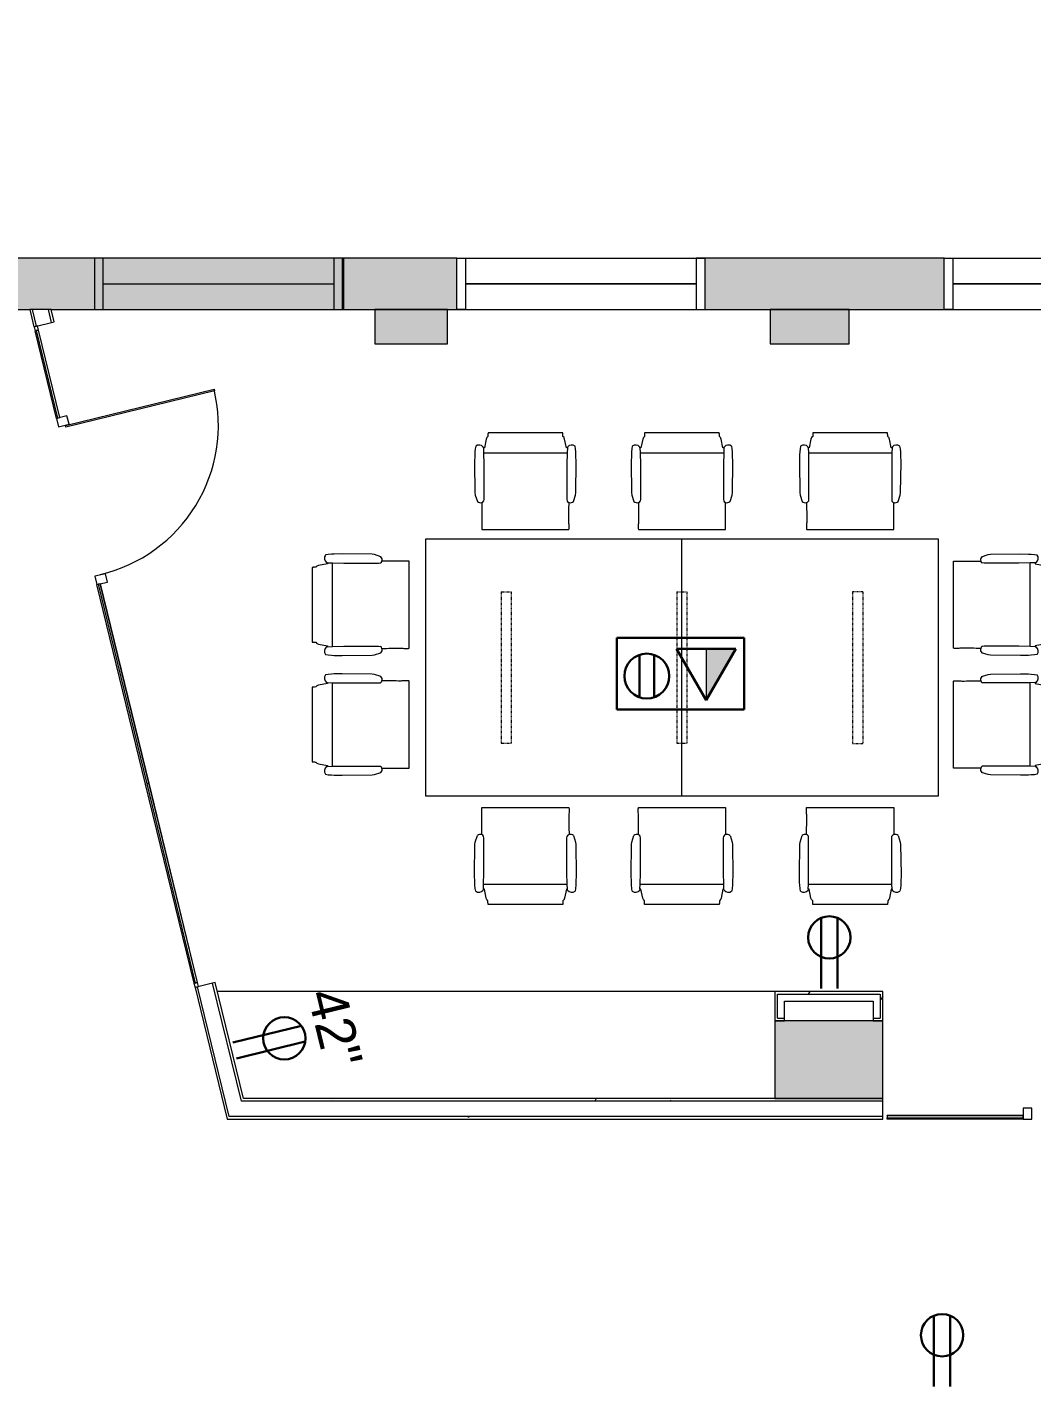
# Model space of a CAD drawing. Header units: inches. Extents: x 0 to 1536, y 72 to 1354.
# Drawn here: x 641.5 to 876.4, y 452.4 to 770.5 of the extents above; entities that cross this region are included whole.
import ezdxf

# ---------------------------------------------------------------- set-up
doc = ezdxf.new("R2010")
doc.units = ezdxf.units.IN
doc.header["$MEASUREMENT"] = 0
doc.linetypes.add('Dash', pattern=[0.25, 0.125, -0.125])
for name, color, linetype, lineweight in [('1600 K ST 6th Floor-Clean-REVISED_dwg', 8, 'Continuous', 9), ('A-ANNO-NOTE', 131, 'Continuous', 9), ('A-COLS', 52, 'Continuous', 13), ('A-DETL', 90, 'Continuous', 9), ('A-DETL-GENF', 92, 'Continuous', 9), ('A-DOOR', 31, 'Continuous', 13), ('A-GLAZ-CURT', 52, 'Continuous', 9), ('A-GLAZ-CWMG', 51, 'Continuous', 9), ('A-Glaz-Exst', 7, 'Continuous', 9), ('A-WALL', 113, 'Continuous', 13), ('A-WALL-PATT', 111, 'Continuous', 13), ('I-FURN', 30, 'Continuous', 9), ('I-FURN-HDLN', 30, 'Dash', 9), ('I-WALL', 2, 'Continuous', 13), ('Q-CASE', 31, 'Continuous', 9)]:
    doc.layers.add(name, color=color, linetype=linetype, lineweight=lineweight)
doc.styles.add('Swis721 Lt BT_2', font='swissl.ttf', dxfattribs={"height": 9})
pattern_1 = [(0, (0, 0), (30.72, 7.68), [1.267, -21.773, 1.267, -21.773, -122.88]), (0, (0, 0), (30.72, 7.68), [-46.08, 1.267, -44.813, 1.267, -21.773, -53.76]), (0, (0, 0), (30.72, 7.68), [-115.2, 1.267, -14.093, 1.267, -37.133]), (120, (11.52, 3.84), (-22.011075, 22.7643), [1.267, -21.773, 1.267, -21.773, -122.88]), (120, (11.52, 3.84), (-22.011075, 22.7643), [-46.08, 1.267, -44.813, 1.267, -21.773, -53.76]), (120, (11.52, 3.84), (-22.011075, 22.7643), [-115.2, 1.267, -14.093, 1.267, -37.133]), (240, (15.36, 19.2), (-8.708925, -30.4443), [1.267, -21.773, 1.267, -21.773, -122.88]), (240, (15.36, 19.2), (-8.708925, -30.4443), [-46.08, 1.267, -44.813, 1.267, -21.773, -53.76]), (240, (15.36, 19.2), (-8.708925, -30.4443), [-115.2, 1.267, -14.093, 1.267, -37.133])]

# ---------------------------------------------------------------- blocks, each defined once
blk = doc.blocks.new('System Panel - Glazed-7517048-Level XX  POWER _ SIGNAL')
at = {"layer": 'A-GLAZ-CURT', "lineweight": 13}
for p, q in [((10.53, 0.37), (-10.53, 0.37)), ((-10.53, 0.37), (-10.53, -0.13)), ((10.53, -0.13), (10.53, 0.37)), ((-10.53, -0.13), (10.53, -0.13))]:
    blk.add_line(p, q, dxfattribs=at)
blk = doc.blocks.new('System Panel - Glazed-7455546-Level XX  POWER _ SIGNAL')
at = {"layer": 'A-GLAZ-CURT', "lineweight": 13}
for p, q in [((15.90625, 0.375), (-15.90625, 0.375)), ((-15.90625, 0.375), (-15.90625, -0.125)), ((15.90625, -0.125), (15.90625, 0.375)), ((-15.90625, -0.125), (15.90625, -0.125))]:
    blk.add_line(p, q, dxfattribs=at)
blk = doc.blocks.new('existing columns - existing columns-7228682-Level XX  POWER _ SIGNAL')
at = {"layer": 'A-COLS', "lineweight": 9}
h = blk.add_hatch(color=7, dxfattribs=at)
h.paths.add_polyline_path([(384.5, 264.85), (384.5, 284.85), (359.5, 284.85), (359.5, 264.85), (378.37, 264.85)], flags=0)
h.paths.add_polyline_path([(1273.33, 265.1), (1296.58, 265.1), (1296.58, 284.6), (1273.33, 284.6), (1273.33, 266.87)], flags=0)
h.paths.add_polyline_path([(614.75, 265.1), (614.75, 284.6), (585.25, 284.6), (585.25, 265.1)], flags=0)
h.paths.add_polyline_path([(140.33, 265.35), (162.62, 265.35), (162.62, 284.85), (125.37, 284.85), (125.37, 265.35)], flags=0)
h.paths.add_polyline_path([(1043.14, 265.6), (1070.77, 265.6), (1070.77, 284.1), (1043.14, 284.1), (1043.14, 266.87)], flags=0)
h.paths.add_polyline_path([(816.33, 265.6), (841.58, 265.6), (841.58, 284.1), (816.33, 284.1), (816.33, 266.87)], flags=0)
h.paths.add_polyline_path([(1297.94, 517.56), (1297.94, 540.06), (1274.69, 540.06), (1274.69, 517.56)], flags=0)
h.paths.add_polyline_path([(1049.47, 518.87), (1070.77, 518.87), (1070.77, 538.75), (1043.14, 538.75), (1043.14, 518.87), (1049.23, 518.87)], flags=0)
h.paths.add_polyline_path([(615, 520.1), (615, 539.97), (585, 539.97), (585, 520.1)], flags=0)
h.paths.add_polyline_path([(841.58, 520.1), (841.58, 538.22), (816.33, 538.22), (816.33, 520.1), (832.82, 520.1)], flags=0)
h.paths.add_polyline_path([(396.25, 522.37), (396.25, 540.6), (365.37, 540.6), (365.37, 522.37)], flags=0)
h.paths.add_polyline_path([(395, 759.02), (395, 770.52), (369, 770.52), (369, 759.02)], flags=0)
at = {"layer": 'A-COLS', "color": 8, "lineweight": 20}
for p, q in [((841.58, 538.22), (816.33, 538.22)), ((816.33, 538.22), (816.33, 520.1)), ((841.58, 520.1), (841.58, 538.22)), ((816.33, 520.1), (841.58, 520.1))]:
    blk.add_line(p, q, dxfattribs=at)
blk = doc.blocks.new('perimeter columns - perimeter columns-7228800-Level XX  POWER _ SIGNAL')
at = {"layer": 'A-COLS', "lineweight": 9}
h = blk.add_hatch(color=7, dxfattribs=at)
h.paths.add_polyline_path([(12, 84), (59, 84), (59, 94), (12, 94)], flags=0)
h.paths.add_polyline_path([(115, 84), (173, 84), (173, 94), (115, 94)], flags=0)
h.paths.add_polyline_path([(229, 84), (287, 84), (287, 94), (229, 94)], flags=0)
h.paths.add_polyline_path([(401, 84), (401, 94), (343, 94), (343, 84)], flags=0)
h.paths.add_polyline_path([(457, 84), (515, 84), (515, 94), (457, 94)], flags=0)
h.paths.add_polyline_path([(1184.95, 84), (1184.95, 94), (1159.95, 94), (1159.95, 84), (1179.07, 84)], flags=0)
h.paths.add_polyline_path([(1056.95, 84), (1079.95, 84), (1079.95, 94), (1056.95, 94)], flags=0)
h.paths.add_polyline_path([(1305.95, 84), (1305.95, 94), (1287.95, 94), (1287.95, 84), (1303.33, 84)], flags=0)
h.paths.add_polyline_path([(571, 84), (629, 84), (629, 94), (571, 94)], flags=0)
h.paths.add_polyline_path([(1390.51, 84), (1421.51, 84), (1426.24, 85.3), (1422.09, 94), (1390.51, 94)], flags=0)
h.paths.add_polyline_path([(953.33, 84), (953.95, 84), (953.95, 94), (931.95, 94), (931.95, 84), (941.03, 84)], flags=0)
h.paths.add_polyline_path([(685, 84), (743.95, 84), (743.95, 94), (685, 94), (685, 90.18)], flags=0)
h.paths.add_polyline_path([(838.95, 84), (838.95, 94), (819.95, 94), (819.95, 84), (832.82, 84)], flags=0)
h.paths.add_polyline_path([(1523.01, 178.61), (1524.2, 182.34), (1524.2, 206.47), (1515.95, 206.47), (1515.95, 182.29), (1519.44, 180.47)], flags=0)
h.paths.add_polyline_path([(1515.95, 318.22), (1524.2, 318.22), (1524.2, 348.22), (1515.95, 348.22), (1515.95, 345.4)], flags=0)
h.paths.add_polyline_path([(1524.2, 436.04), (1524.2, 456.04), (1515.95, 456.04), (1515.95, 436.04)], flags=0)
h.paths.add_polyline_path([(1524.2, 551.04), (1524.2, 569.54), (1515.95, 569.54), (1515.95, 551.04)], flags=0)
h.paths.add_polyline_path([(1524.2, 680.5), (1524.2, 704.5), (1515.95, 704.5), (1515.95, 680.5)], flags=0)
h.paths.add_polyline_path([(562.49, 696.5), (574.9, 696.5), (574.9, 704.5), (560.9, 704.5), (560.9, 769.75), (547.9, 769.75), (547.9, 696.5), (560.9, 696.5)], flags=0)
h.paths.add_polyline_path([(1287.27, 696.5), (1301.45, 696.5), (1301.45, 704.5), (1270.45, 704.5), (1270.45, 696.5), (1274.69, 696.5)], flags=0)
h.paths.add_polyline_path([(932.2, 696.5), (952.2, 696.5), (952.2, 704.5), (932.2, 704.5), (932.2, 698.78)], flags=0)
h.paths.add_polyline_path([(832.82, 696.5), (833.7, 696.5), (833.7, 704.5), (815.2, 704.5), (815.2, 696.5), (823.75, 696.5)], flags=0)
h.paths.add_polyline_path([(1410.45, 696.5), (1410.45, 704.5), (1385.45, 704.5), (1385.45, 696.5), (1410.4, 696.5)], flags=0)
h.paths.add_polyline_path([(739.8, 696.5), (739.8, 704.5), (722.81, 704.5), (722.81, 696.5)], flags=0)
h.paths.add_polyline_path([(1182.95, 696.5), (1182.95, 704.5), (1159.7, 704.5), (1159.7, 696.5), (1179.83, 696.5)], flags=0)
h.paths.add_polyline_path([(1075.7, 696.5), (1075.7, 704.5), (1049.7, 704.5), (1049.7, 696.5)], flags=0)
at = {"layer": 'A-COLS', "color": 8, "lineweight": 20}
for p, q in [((739.8, 704.5), (722.81, 704.5)), ((722.81, 704.5), (722.81, 696.5)), ((739.8, 696.5), (739.8, 704.5)), ((833.7, 704.5), (815.2, 704.5)), ((815.2, 704.5), (815.2, 696.5)), ((833.7, 696.5), (833.7, 704.5)), ((722.81, 696.5), (739.8, 696.5)), ((815.2, 696.5), (833.7, 696.5))]:
    blk.add_line(p, q, dxfattribs=at)
blk = doc.blocks.new('System Panel - Glazed-7517087-Level XX  POWER _ SIGNAL')
at = {"layer": 'A-GLAZ-CURT', "lineweight": 13}
for p, q in [((23.99, 0.37), (-23.99, 0.37)), ((-23.99, 0.37), (-23.99, -0.13)), ((23.99, -0.13), (23.99, 0.37)), ((-23.99, -0.13), (23.99, -0.13))]:
    blk.add_line(p, q, dxfattribs=at)
blk = doc.blocks.new('Rectangular Mullion - 1 1_8_ x 7_8_ rectangular-7453538-Level XX  POWER _ SIGNAL')
at = {"layer": 'A-GLAZ-CWMG', "lineweight": 20}
for p, q in [((0, 0.4375), (-1, 0.4375)), ((-1, 0.4375), (-1, -0.4375)), ((0, -0.4375), (0, 0.4375)), ((-1, -0.4375), (0, -0.4375))]:
    blk.add_line(p, q, dxfattribs=at)
blk = doc.blocks.new('Rectangular Mullion - 1 1_8_ x 7_8_ rectangular-7357600-Level XX  POWER _ SIGNAL')
at = {"layer": 'A-GLAZ-CWMG', "lineweight": 20}
for p, q in [((-1, 0.4375), (0, 0.4375)), ((-1, -0.4375), (-1, 0.4375)), ((0, 0.4375), (0, -0.4375)), ((0, -0.4375), (-1, -0.4375))]:
    blk.add_line(p, q, dxfattribs=at)
blk = doc.blocks.new('Rectangular Mullion - 1 1_8_ x 7_8_ rectangular-7517084-Level XX  POWER _ SIGNAL')
at = {"layer": 'A-GLAZ-CWMG'}
for p, q in [((669.13, 593.59), (657.77, 640.2)), ((669.98, 593.8), (658.62, 640.41))]:
    blk.add_line(p, q, dxfattribs=at)
blk = doc.blocks.new('Rectangular Mullion - 1 1_8_ x 7_8_ rectangular-7517085-Level XX  POWER _ SIGNAL')
at = {"layer": 'A-GLAZ-CWMG'}
for p, q in [((680.49, 546.99), (669.13, 593.59)), ((681.34, 547.19), (669.98, 593.8))]:
    blk.add_line(p, q, dxfattribs=at)
blk = doc.blocks.new('Rectangular Mullion - 2_ x 2 9_16_ rectangular-7349704-Level XX  POWER _ SIGNAL')
at = {"layer": 'A-GLAZ-CWMG', "lineweight": 20}
for p, q in [((-1, 0.4375), (1, 0.4375)), ((-1, -2.125), (-1, 0.4375)), ((1, 0.4375), (1, -2.125)), ((1, -2.125), (-1, -2.125))]:
    blk.add_line(p, q, dxfattribs=at)
blk = doc.blocks.new('CONFERENCE SUITE 602 CASEWORK - CONFERENCE SUITE 602 CASEWORK-7406146-Level XX  POWER _ SIGNAL')
at = {"layer": 'Q-CASE'}
blk.add_line((816.33, 545.1), (685.97, 545.1), dxfattribs=at)
blk = doc.blocks.new('CW-Single Glass Door - Patch Only - Short Pull-7431654-Level XX  POWER _ SIGNAL')
at = {"layer": 'A-DOOR'}
for p, q in [((-17.875, 37), (-17.5, 37)), ((-17.875, 1.25), (-17.875, 37)), ((-17.5, 37), (-17.5, 1.25)), ((-17.5, 1.25), (-17.875, 1.25))]:
    blk.add_line(p, q, dxfattribs=at)
at = {"layer": 'A-DOOR', "lineweight": 9}
blk.add_arc((-17.875, 1.25), 35.75, 359.5, 90, dxfattribs=at)
blk = doc.blocks.new('Rectangular Mullion - 1 1_8_ x 7_8_ rectangular-7455545-Level XX  POWER _ SIGNAL')
at = {"layer": 'A-GLAZ-CWMG'}
for p, q in [((842.58, 516.04), (842.58, 516.1)), ((874.39, 516.1), (842.58, 516.1)), ((842.58, 515.22), (842.58, 515.54)), ((874.39, 515.22), (842.58, 515.22))]:
    blk.add_line(p, q, dxfattribs=at)
blk = doc.blocks.new('Table-Conference-Teknion-ZXDT_X_Leg-R2013 - _See Type Catalog_-7464792-Level XX  POWER _ SIGNAL')
at = {"layer": 'I-FURN'}
for p, q in [((60, 30), (-60, 30)), ((-60, 30), (-60, -30)), ((0, -30), (0, 30)), ((60, -30), (60, 30)), ((-60, -30), (60, -30))]:
    blk.add_line(p, q, dxfattribs=at)
at = {"layer": 'I-FURN-HDLN'}
for p, q in [((-42.28, 17.72), (-42.28, -17.72)), ((-42.28, 17.72), (-39.91, 17.72)), ((-39.91, 17.72), (-39.91, -17.72)), ((-1.18, 17.72), (-1.18, -17.72)), ((-1.18, 17.72), (1.18, 17.72)), ((1.18, 17.72), (1.18, -17.72)), ((39.91, 17.72), (39.91, -17.72)), ((42.28, 17.72), (39.91, 17.72)), ((42.28, 17.72), (42.28, -17.72)), ((-39.91, -17.72), (-42.28, -17.72)), ((1.18, -17.72), (-1.18, -17.72)), ((39.91, -17.72), (42.28, -17.72))]:
    blk.add_line(p, q, dxfattribs=at)
blk = doc.blocks.new('HermanMiller_Collection_Eames_AluminumGroup_MgmtChair - Casters Pneumatic Hgt Adj-7466183-Level XX  POWER _ SIGNAL')
at = {"layer": 'I-FURN'}
for p, q in [((-6.65, 9.58), (-8.72, 9.18)), ((-6.49, 11.73), (-7.1, 11.63)), ((-6.88, 9.85), (-6.65, 9.83)), ((-6.65, 9.83), (-6.65, 9.58)), ((-6.65, 9.83), (-5.49, 9.76)), ((-5.72, 11.8), (-6.49, 11.73)), ((-5.07, 11.83), (-5.72, 11.8)), ((-5.49, 9.76), (-2.81, 9.72)), ((-5.49, -9.76), (-5.49, 9.76)), ((-3.21, 11.88), (-5.07, 11.83)), ((3.79, 11.79), (-3.21, 11.88)), ((-2.81, 9.72), (5.28, 9.72)), ((4.38, 11.72), (3.79, 11.79)), ((5.89, 11.24), (4.38, 11.72)), ((5.28, 9.72), (5.78, 9.77)), ((12.44, -10.17), (12.44, 10.17)), ((-10.2, 8.71), (-10.2, -8.71)), ((-9.1, 9.03), (-9.36, 8.77)), ((-8.96, 9.1), (-9.1, 9.03)), ((-8.72, 9.18), (-8.96, 9.1)), ((-9.36, -8.77), (-9.1, -9.03)), ((-9.1, -9.03), (-8.72, -9.18)), ((-8.72, -9.18), (-6.65, -9.58)), ((-7.1, -11.63), (-6.49, -11.73)), ((-6.65, -9.83), (-6.88, -9.85)), ((-6.65, -9.58), (-6.65, -9.83)), ((-6.65, -9.83), (-5.49, -9.76)), ((-6.49, -11.73), (-5.72, -11.8)), ((-5.72, -11.8), (-5.07, -11.83)), ((-5.49, -9.76), (-2.81, -9.72)), ((-5.07, -11.83), (-3.21, -11.88)), ((-3.21, -11.88), (3.79, -11.79)), ((-2.81, -9.72), (5.28, -9.72)), ((3.79, -11.79), (4.38, -11.72)), ((4.38, -11.72), (5.89, -11.24)), ((5.28, -9.72), (5.78, -9.77))]:
    blk.add_line(p, q, dxfattribs=at)
for centre, radius, start, end in [((-6.03, 10.85), 1.32, 144.065, 229.935), ((5.36, 10.43), 0.781, 302.3218, 343.1534), ((5.03, 10.51), 1.12, 343.9109, 40.257), ((-6.03, -10.85), 1.32, 130.065, 215.935), ((5.36, -10.43), 0.781, 16.8466, 57.6782), ((5.03, -10.51), 1.12, 319.743, 16.0891)]:
    blk.add_arc(centre, radius, start, end, dxfattribs=at)
for points in [[(10.52, 10.17), (9.78, 10.17), (8.3, 10.18), (6.84, 10.2), (6.11, 10.2)], [(11.49, 10.21), (11.33, 10.21), (11, 10.19), (10.68, 10.17), (10.52, 10.17)], [(6.11, -10.2), (6.84, -10.2), (8.3, -10.18), (9.78, -10.17), (10.52, -10.17)], [(10.52, -10.17), (10.68, -10.17), (11, -10.19), (11.33, -10.21), (11.49, -10.21)]]:
    blk.add_open_spline(points, degree=3, dxfattribs=at)
for points, knots in [([(12.44, 10.17), (12.44, 10.17), (12.43, 10.18), (12.4, 10.19), (12.34, 10.19), (12.27, 10.2), (12.19, 10.21), (12.05, 10.21), (11.82, 10.22), (11.61, 10.22), (11.49, 10.21)], [0, 0, 0, 0, 0.090909, 0.181818, 0.272727, 0.363636, 0.454545, 0.545455, 0.727273, 1, 1, 1, 1]), ([(-9.36, 8.77), (-9.55, 8.77), (-9.82, 8.76), (-10.04, 8.74), (-10.13, 8.73), (-10.18, 8.72), (-10.2, 8.72), (-10.2, 8.71)], [0, 0, 0, 0, 0.444444, 0.666667, 0.777778, 0.888889, 1, 1, 1, 1]), ([(-10.2, -8.71), (-10.2, -8.72), (-10.18, -8.72), (-10.13, -8.73), (-10.07, -8.74), (-9.98, -8.75), (-9.88, -8.76), (-9.73, -8.76), (-9.55, -8.77), (-9.41, -8.77), (-9.36, -8.77)], [0, 0, 0, 0, 0.111111, 0.222222, 0.333333, 0.444444, 0.555556, 0.666667, 0.888889, 1, 1, 1, 1]), ([(11.49, -10.21), (11.57, -10.22), (11.74, -10.22), (12.06, -10.21), (12.36, -10.2), (12.43, -10.18), (12.44, -10.17)], [0, 0, 0, 0, 0.181818, 0.363636, 0.727273, 1, 1, 1, 1])]:
    blk.add_open_spline(points, degree=3, knots=knots, dxfattribs=at)
blk = doc.blocks.new('HermanMiller_Collection_Eames_AluminumGroup_MgmtChair - Casters Pneumatic Hgt Adj-7470812-Level XX  POWER _ SIGNAL')
at = {"layer": 'I-FURN'}
for p, q in [((-8.72, 9.18), (-6.65, 9.58)), ((-7.1, 11.63), (-6.49, 11.73)), ((-6.65, 9.83), (-6.88, 9.85)), ((-6.65, 9.58), (-6.65, 9.83)), ((-6.65, 9.83), (-5.49, 9.76)), ((-6.49, 11.73), (-5.72, 11.8)), ((-5.72, 11.8), (-5.07, 11.83)), ((-5.49, 9.76), (-2.81, 9.72)), ((-5.49, 9.76), (-5.49, -9.76)), ((-5.07, 11.83), (-3.21, 11.88)), ((-3.21, 11.88), (3.79, 11.79)), ((-2.81, 9.72), (5.28, 9.72)), ((3.79, 11.79), (4.38, 11.72)), ((4.38, 11.72), (5.89, 11.24)), ((5.28, 9.72), (5.78, 9.77)), ((12.44, 10.17), (12.44, -10.17)), ((-10.2, -8.71), (-10.2, 8.71)), ((-9.36, 8.77), (-9.1, 9.03)), ((-9.1, 9.03), (-8.72, 9.18)), ((-9.1, -9.03), (-9.36, -8.77)), ((-8.96, -9.1), (-9.1, -9.03)), ((-8.72, -9.18), (-8.96, -9.1)), ((-6.65, -9.58), (-8.72, -9.18)), ((-6.49, -11.73), (-7.1, -11.63)), ((-6.88, -9.85), (-6.65, -9.83)), ((-6.65, -9.83), (-6.65, -9.58)), ((-6.65, -9.83), (-5.49, -9.76)), ((-5.72, -11.8), (-6.49, -11.73)), ((-5.07, -11.83), (-5.72, -11.8)), ((-5.49, -9.76), (-2.81, -9.72)), ((-3.21, -11.88), (-5.07, -11.83)), ((3.79, -11.79), (-3.21, -11.88)), ((-2.81, -9.72), (5.28, -9.72)), ((4.38, -11.72), (3.79, -11.79)), ((5.89, -11.24), (4.38, -11.72)), ((5.28, -9.72), (5.78, -9.77))]:
    blk.add_line(p, q, dxfattribs=at)
for centre, radius, start, end in [((-6.03, 10.85), 1.32, 144.065, 229.935), ((5.36, 10.43), 0.781, 302.3218, 343.1534), ((5.03, 10.51), 1.12, 343.9109, 40.257), ((-6.03, -10.85), 1.32, 130.065, 215.935), ((5.36, -10.43), 0.781, 16.8466, 57.6782), ((5.03, -10.51), 1.12, 319.743, 16.0891)]:
    blk.add_arc(centre, radius, start, end, dxfattribs=at)
for points in [[(6.11, 10.2), (6.84, 10.2), (8.3, 10.18), (9.78, 10.17), (10.52, 10.17)], [(10.52, 10.17), (10.68, 10.17), (11, 10.19), (11.33, 10.21), (11.49, 10.21)], [(10.52, -10.17), (9.78, -10.17), (8.3, -10.18), (6.84, -10.2), (6.11, -10.2)], [(11.49, -10.21), (11.33, -10.21), (11, -10.19), (10.68, -10.17), (10.52, -10.17)]]:
    blk.add_open_spline(points, degree=3, dxfattribs=at)
for points, knots in [([(11.49, 10.21), (11.61, 10.22), (11.82, 10.22), (12.05, 10.21), (12.19, 10.21), (12.27, 10.2), (12.34, 10.19), (12.4, 10.19), (12.43, 10.18), (12.44, 10.17), (12.44, 10.17)], [-1, -1, -1, -1, -0.727273, -0.545455, -0.454545, -0.363636, -0.272727, -0.181818, -0.090909, 0, 0, 0, 0]), ([(-10.2, 8.71), (-10.2, 8.72), (-10.18, 8.72), (-10.13, 8.73), (-10.04, 8.74), (-9.82, 8.76), (-9.55, 8.77), (-9.36, 8.77)], [-1, -1, -1, -1, -0.888889, -0.777778, -0.666667, -0.444444, 0, 0, 0, 0]), ([(-9.36, -8.77), (-9.41, -8.77), (-9.55, -8.77), (-9.73, -8.76), (-9.88, -8.76), (-9.98, -8.75), (-10.07, -8.74), (-10.13, -8.73), (-10.18, -8.72), (-10.2, -8.72), (-10.2, -8.71)], [-1, -1, -1, -1, -0.888889, -0.666667, -0.555556, -0.444444, -0.333333, -0.222222, -0.111111, 0, 0, 0, 0]), ([(12.44, -10.17), (12.43, -10.18), (12.36, -10.2), (12.06, -10.21), (11.74, -10.22), (11.57, -10.22), (11.49, -10.21)], [-1, -1, -1, -1, -0.727273, -0.363636, -0.181818, 0, 0, 0, 0])]:
    blk.add_open_spline(points, degree=3, knots=knots, dxfattribs=at)
blk = doc.blocks.new('Rectangular Mullion - 1 1_8_ x 7_8_ rectangular-7517047-Level XX  POWER _ SIGNAL')
at = {"layer": 'A-GLAZ-CWMG'}
for p, q in [((648.3, 679.06), (643.31, 699.52)), ((649.15, 679.27), (644.16, 699.73))]:
    blk.add_line(p, q, dxfattribs=at)
blk = doc.blocks.new('1600 K ST 6th Floor-Clean-REVISED_dwg-7023626-Level XX  POWER _ SIGNAL')
at = {"layer": 'A-Glaz-Exst'}
for p, q in [((715.43, 716.5), (715.2, 716.5)), ((715.2, 716.5), (715.43, 716.5)), ((741.95, 716.5), (799.95, 716.5)), ((855.95, 716.5), (913.95, 716.5)), ((715.2, 704.5), (715.43, 704.5)), ((715.2, 704.5), (715.43, 704.5)), ((743.95, 704.5), (741.95, 704.5)), ((741.95, 704.5), (799.95, 704.5)), ((797.95, 704.5), (799.95, 704.5)), ((857.95, 704.5), (855.95, 704.5)), ((855.95, 704.5), (913.95, 704.5))]:
    blk.add_line(p, q, dxfattribs=at)
at = {"layer": 'A-Glaz-Exst', "flags": 128}
for points in [[(741.95, 716.5), (743.95, 716.5), (743.95, 704.5)], [(799.95, 716.5), (797.95, 716.5), (797.95, 704.5)], [(855.95, 716.5), (857.95, 716.5), (857.95, 704.5)], [(743.95, 710.5), (743.95, 710.5), (797.95, 710.5), (797.95, 710.5), (743.95, 710.5), (743.96, 710.5), (797.95, 710.5)], [(911.95, 710.5), (911.95, 710.5), (857.96, 710.5), (857.95, 710.5), (911.95, 710.5), (911.95, 710.5), (857.95, 710.5)]]:
    blk.add_lwpolyline(points, dxfattribs=at)

msp = doc.modelspace()

# ---------------------------------------------------------------- hatches: boundary and pattern name
at = {"layer": 'A-ANNO-NOTE'}
msp.add_hatch(color=256, dxfattribs=at).paths.add_polyline_path([(800.29, 613.17), (807.22, 625.17), (800.29, 625.17), (800.29, 620.25)], flags=0)
at = {"layer": 'A-DETL-GENF'}
msp.add_hatch(color=7, dxfattribs=at).paths.add_polyline_path([(657.2, 704.5), (715.2, 704.5), (715.2, 716.5), (657.2, 716.5), (657.2, 716.24)], flags=0)
at = {"layer": 'A-WALL-PATT', "lineweight": 9}
for points in [[(650.44, 704.5), (657.2, 704.5), (657.2, 716.5), (630.9, 716.5), (630.9, 704.5), (647.12, 704.5)], [(741.95, 704.5), (741.95, 716.5), (715.43, 716.5), (715.43, 704.5)], [(799.95, 704.5), (855.95, 704.5), (855.95, 716.5), (799.95, 716.5)]]:
    msp.add_hatch(color=7, dxfattribs=at).paths.add_polyline_path(points, flags=0)
h = msp.add_hatch(dxfattribs=at)
h.set_pattern_fill('FP_1', color=256, style=0, pattern_type=2)
h.set_pattern_definition(pattern_1)
h.paths.add_polyline_path([(840.95, 544.47), (840.95, 545.1), (816.33, 545.1), (816.33, 544.47), (839.33, 544.47)], flags=0)
h = msp.add_hatch(dxfattribs=at)
h.set_pattern_fill('FP_1', color=256, style=0, pattern_type=2)
h.set_pattern_definition(pattern_1)
h.paths.add_polyline_path([(841.58, 538.22), (841.58, 545.1), (840.95, 545.1), (840.95, 538.85), (839.33, 538.85), (839.33, 538.22), (840.95, 538.22)], flags=0)
h = msp.add_hatch(dxfattribs=at)
h.set_pattern_fill('FP_1', color=256, style=0, pattern_type=2)
h.set_pattern_definition(pattern_1)
h.paths.add_polyline_path([(913.95, 515.22), (949.16, 515.22), (949.16, 519.47), (948.53, 519.47), (948.53, 515.85), (913.95, 515.85)], flags=0)
h.paths.add_polyline_path([(692.6, 515.22), (841.58, 515.22), (841.58, 515.85), (688.72, 515.85), (688.89, 515.22), (692.49, 515.22)], flags=0)
h = msp.add_hatch(dxfattribs=at)
h.set_pattern_fill('FP_1', color=256, style=0, pattern_type=2)
h.set_pattern_definition(pattern_1)
h.paths.add_polyline_path([(946.45, 519.47), (949.16, 519.47), (949.16, 520.1), (921.58, 520.1), (921.58, 519.47), (941.03, 519.47)], flags=0)
h.paths.add_polyline_path([(914.58, 519.47), (914.58, 520.1), (913.95, 520.1), (913.95, 519.47)], flags=0)
h.paths.add_polyline_path([(917.08, 519.47), (919.08, 519.47), (919.08, 520.1), (917.08, 520.1)], flags=0)
h.paths.add_polyline_path([(816.33, 519.47), (841.58, 519.47), (841.58, 520.1), (692.06, 520.1), (692.21, 519.47), (815.46, 519.47)], flags=0)

# ---------------------------------------------------------------- linework, layer by layer
at = {"layer": 'A-ANNO-NOTE', "lineweight": 30}
for p, q in [((779.41, 627.78), (809.13, 627.78)), ((779.41, 610.97), (779.41, 627.78)), ((809.13, 627.78), (809.13, 610.97)), ((784.7, 613.86), (784.7, 623.8)), ((788.07, 613.86), (788.07, 623.8)), ((793.36, 625.17), (807.22, 625.17)), ((800.29, 613.17), (793.36, 625.17)), ((807.22, 625.17), (800.29, 613.17)), ((809.13, 610.97), (779.41, 610.97)), ((827.16, 545.75), (827.16, 562.28)), ((827.16, 545.75), (827.16, 562.28)), ((830.99, 545.75), (830.99, 562.28)), ((689.55, 533.16), (705.6, 537.07)), ((689.55, 533.16), (705.6, 537.07)), ((690.46, 529.44), (706.51, 533.35)), ((853.53, 452.75), (853.53, 469.28)), ((853.53, 452.75), (853.53, 469.28)), ((857.36, 452.75), (857.36, 469.28))]:
    msp.add_line(p, q, dxfattribs=at)
at = {"layer": 'A-ANNO-NOTE'}
for p, q in [((800.29, 625.17), (800.29, 613.17)), ((800.29, 613.17), (807.22, 625.17)), ((807.22, 625.17), (800.29, 625.17))]:
    msp.add_line(p, q, dxfattribs=at)
at = {"layer": 'A-ANNO-NOTE', "lineweight": 30}
for centre, radius in [((786.38, 618.83), 5.25), ((829.07, 557.72), 4.95), ((701.62, 534.13), 4.95), ((855.45, 464.72), 4.95)]:
    msp.add_circle(centre, radius, dxfattribs=at)
at = {"layer": 'A-DETL'}
for p, q in [((715.2, 716.5), (657.2, 716.5)), ((657.2, 716.5), (657.2, 704.5)), ((659.2, 716.5), (659.2, 704.5)), ((713.2, 716.5), (713.2, 704.5)), ((715.2, 704.5), (715.2, 716.5)), ((659.2, 710.5), (713.2, 710.5)), ((657.2, 704.5), (715.2, 704.5))]:
    msp.add_line(p, q, dxfattribs=at)
at = {"layer": 'A-WALL', "color": 8, "lineweight": 20}
for p, q in [((657.2, 716.5), (630.9, 716.5)), ((741.95, 716.5), (715.43, 716.5)), ((715.43, 716.5), (715.43, 704.5)), ((741.95, 704.5), (741.95, 716.5)), ((855.95, 716.5), (799.95, 716.5)), ((799.95, 716.5), (799.95, 704.5)), ((855.95, 704.5), (855.95, 716.5)), ((630.9, 704.5), (642.1, 704.5)), ((647.12, 704.5), (657.2, 704.5)), ((715.43, 704.5), (741.95, 704.5)), ((799.95, 704.5), (855.95, 704.5))]:
    msp.add_line(p, q, dxfattribs=at)
at = {"layer": 'A-WALL'}
for p, q in [((647.12, 704.5), (642.1, 704.5)), ((643.68, 700.64), (642.74, 704.5)), ((647.2, 701.5), (646.47, 704.5)), ((688.72, 515.85), (681.33, 546.16)), ((691.57, 519.47), (684.85, 547.02)), ((816.95, 544.47), (840.95, 544.47)), ((816.95, 538.85), (816.95, 544.47)), ((840.95, 544.47), (840.95, 538.85)), ((816.95, 538.85), (818.58, 538.85)), ((839.33, 538.85), (840.95, 538.85)), ((841.58, 519.47), (691.57, 519.47)), ((841.58, 515.85), (688.72, 515.85))]:
    msp.add_line(p, q, dxfattribs=at)
at = {"layer": 'I-WALL'}
for p, q in [((642.1, 704.5), (643.07, 700.49)), ((647.81, 701.65), (647.12, 704.5)), ((643.07, 700.49), (647.81, 701.65)), ((685.46, 547.17), (680.73, 546.01)), ((692.06, 520.1), (685.46, 547.17)), ((680.73, 546.01), (688.23, 515.22)), ((841.58, 545.1), (816.33, 545.1)), ((816.33, 545.1), (816.33, 538.22)), ((841.58, 538.22), (841.58, 545.1)), ((818.58, 542.85), (839.33, 542.85)), ((818.58, 538.22), (818.58, 542.85)), ((839.33, 542.85), (839.33, 538.22)), ((816.33, 538.22), (818.58, 538.22)), ((839.33, 538.22), (841.58, 538.22)), ((841.58, 520.1), (692.06, 520.1)), ((841.58, 515.22), (841.58, 520.1)), ((688.23, 515.22), (841.58, 515.22))]:
    msp.add_line(p, q, dxfattribs=at)

# ---------------------------------------------------------------- block references
at = {"layer": '1600 K ST 6th Floor-Clean-REVISED_dwg', "color": 7}
msp.add_blockref('1600 K ST 6th Floor-Clean-REVISED_dwg-7023626-Level XX  POWER _ SIGNAL', (0, 0), dxfattribs=at)
at = {"layer": 'A-COLS', "lineweight": 9}
for name in ['existing columns - existing columns-7228682-Level XX  POWER _ SIGNAL', 'perimeter columns - perimeter columns-7228800-Level XX  POWER _ SIGNAL']:
    msp.add_blockref(name, (0, 0), dxfattribs=at)
at = {"layer": 'A-DOOR', "rotation": 283.6977411180699}
msp.add_blockref('CW-Single Glass Door - Patch Only - Short Pull-7431654-Level XX  POWER _ SIGNAL', (653.46, 659.74), dxfattribs=at)
at = {"layer": 'A-GLAZ-CURT', "rotation": 283.6977411180699}
for name, p in [('System Panel - Glazed-7517048-Level XX  POWER _ SIGNAL', (646.23, 689.4)), ('System Panel - Glazed-7517087-Level XX  POWER _ SIGNAL', (663.87, 617)), ('System Panel - Glazed-7517087-Level XX  POWER _ SIGNAL', (675.23, 570.39))]:
    msp.add_blockref(name, p, dxfattribs=at)
at = {"layer": 'A-GLAZ-CURT'}
msp.add_blockref('System Panel - Glazed-7455546-Level XX  POWER _ SIGNAL', (858.49, 515.66), dxfattribs=at)
at = {"layer": 'A-GLAZ-CWMG', "rotation": 103.6977411180699}
msp.add_blockref('Rectangular Mullion - 1 1_8_ x 7_8_ rectangular-7453538-Level XX  POWER _ SIGNAL', (643.5, 700.6), dxfattribs=at)
at = {"layer": 'A-GLAZ-CWMG'}
for name in ['Rectangular Mullion - 1 1_8_ x 7_8_ rectangular-7517047-Level XX  POWER _ SIGNAL', 'Rectangular Mullion - 1 1_8_ x 7_8_ rectangular-7517084-Level XX  POWER _ SIGNAL', 'Rectangular Mullion - 1 1_8_ x 7_8_ rectangular-7517085-Level XX  POWER _ SIGNAL', 'Rectangular Mullion - 1 1_8_ x 7_8_ rectangular-7455545-Level XX  POWER _ SIGNAL']:
    msp.add_blockref(name, (0, 0), dxfattribs=at)
at = {"layer": 'A-GLAZ-CWMG', "extrusion": (0, 0, -1)}
for name, p, rotation in [('Rectangular Mullion - 2_ x 2 9_16_ rectangular-7349704-Level XX  POWER _ SIGNAL', (-648.96, 678.2), 256.3022588819301), ('Rectangular Mullion - 2_ x 2 9_16_ rectangular-7349704-Level XX  POWER _ SIGNAL', (-657.96, 641.28), 256.3022588819301), ('Rectangular Mullion - 1 1_8_ x 7_8_ rectangular-7357600-Level XX  POWER _ SIGNAL', (-681.15, 546.12), 256.3022588819301), ('Rectangular Mullion - 2_ x 2 9_16_ rectangular-7349704-Level XX  POWER _ SIGNAL', (-875.39, 515.66), 180)]:
    msp.add_blockref(name, p, dxfattribs=dict(at, rotation=rotation))
at = {"layer": 'I-FURN'}
for name, p, rotation in [('HermanMiller_Collection_Eames_AluminumGroup_MgmtChair - Casters Pneumatic Hgt Adj-7466183-Level XX  POWER _ SIGNAL', (757.99, 665.5), 270), ('HermanMiller_Collection_Eames_AluminumGroup_MgmtChair - Casters Pneumatic Hgt Adj-7466183-Level XX  POWER _ SIGNAL', (794.6, 665.5), 270), ('HermanMiller_Collection_Eames_AluminumGroup_MgmtChair - Casters Pneumatic Hgt Adj-7466183-Level XX  POWER _ SIGNAL', (833.95, 665.5), 270), ('HermanMiller_Collection_Eames_AluminumGroup_MgmtChair - Casters Pneumatic Hgt Adj-7470812-Level XX  POWER _ SIGNAL', (870.58, 635.5), 180), ('HermanMiller_Collection_Eames_AluminumGroup_MgmtChair - Casters Pneumatic Hgt Adj-7470812-Level XX  POWER _ SIGNAL', (870.58, 607.5), 180), ('HermanMiller_Collection_Eames_AluminumGroup_MgmtChair - Casters Pneumatic Hgt Adj-7470812-Level XX  POWER _ SIGNAL', (757.99, 575.65), 90), ('HermanMiller_Collection_Eames_AluminumGroup_MgmtChair - Casters Pneumatic Hgt Adj-7470812-Level XX  POWER _ SIGNAL', (794.6, 575.65), 90), ('HermanMiller_Collection_Eames_AluminumGroup_MgmtChair - Casters Pneumatic Hgt Adj-7470812-Level XX  POWER _ SIGNAL', (833.95, 575.65), 90)]:
    msp.add_blockref(name, p, dxfattribs=dict(at, rotation=rotation))
for name, p in [('Table-Conference-Teknion-ZXDT_X_Leg-R2013 - _See Type Catalog_-7464792-Level XX  POWER _ SIGNAL', (794.6, 620.8)), ('HermanMiller_Collection_Eames_AluminumGroup_MgmtChair - Casters Pneumatic Hgt Adj-7466183-Level XX  POWER _ SIGNAL', (718.33, 635.5)), ('HermanMiller_Collection_Eames_AluminumGroup_MgmtChair - Casters Pneumatic Hgt Adj-7466183-Level XX  POWER _ SIGNAL', (718.33, 607.5))]:
    msp.add_blockref(name, p, dxfattribs=at)
at = {"layer": 'Q-CASE'}
msp.add_blockref('CONFERENCE SUITE 602 CASEWORK - CONFERENCE SUITE 602 CASEWORK-7406146-Level XX  POWER _ SIGNAL', (0, 0), dxfattribs=at)

# ---------------------------------------------------------------- texts
at = {"layer": 'A-ANNO-NOTE', "insert": (715.71, 546.63), "char_height": 9, "width": 20.604, "attachment_point": 1, "rotation": 283.6977, "style": 'Swis721 Lt BT_2'}
msp.add_mtext('42"', dxfattribs=at)

doc.saveas('drawing.dxf')
